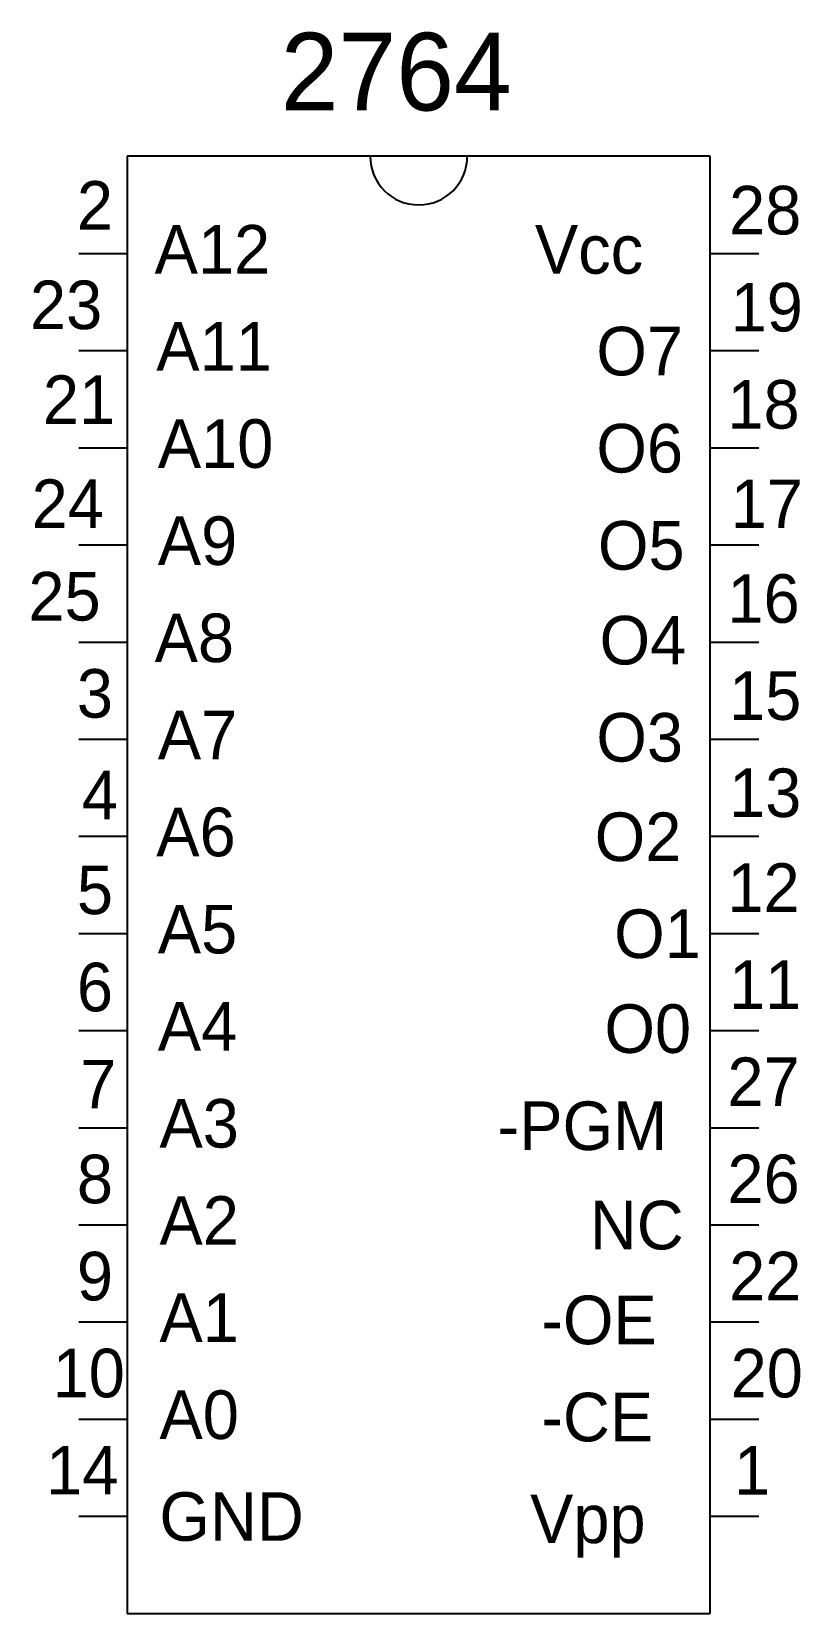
# Model space of a CAD drawing. Extents: x 6.7 to 7.49, y 3.65 to 5.28.
import ezdxf

# ---------------------------------------------------------------- set-up
doc = ezdxf.new("R2010")
doc.units = 0
doc.header["$MEASUREMENT"] = 0
doc.layers.get('0').update_dxf_attribs({"linetype": 'CONTINUOUS'})

msp = doc.modelspace()

# ---------------------------------------------------------------- linework, layer by layer
for p, q in [((7.4, 5.15), (6.8, 5.15)), ((6.8, 5.15), (6.8, 3.65)), ((7.4, 3.65), (7.4, 5.15)), ((6.75, 5.05), (6.8, 5.05)), ((7.4, 5.05), (7.45, 5.05)), ((6.75, 4.95), (6.8, 4.95)), ((7.4, 4.95), (7.45, 4.95)), ((6.75, 4.85), (6.8, 4.85)), ((7.4, 4.85), (7.45, 4.85)), ((6.75, 4.75), (6.8, 4.75)), ((7.4, 4.75), (7.45, 4.75)), ((6.75, 4.65), (6.8, 4.65)), ((7.4, 4.65), (7.45, 4.65)), ((6.75, 4.55), (6.8, 4.55)), ((7.4, 4.55), (7.45, 4.55)), ((6.75, 4.45), (6.8, 4.45)), ((7.4, 4.45), (7.45, 4.45)), ((6.75, 4.35), (6.8, 4.35)), ((7.4, 4.35), (7.45, 4.35)), ((6.75, 4.25), (6.8, 4.25)), ((7.4, 4.25), (7.45, 4.25)), ((6.75, 4.15), (6.8, 4.15)), ((7.4, 4.15), (7.45, 4.15)), ((6.75, 4.05), (6.8, 4.05)), ((7.4, 4.05), (7.45, 4.05)), ((6.75, 3.95), (6.8, 3.95)), ((7.4, 3.95), (7.45, 3.95)), ((6.75, 3.85), (6.8, 3.85)), ((7.4, 3.85), (7.45, 3.85)), ((6.75, 3.75), (6.8, 3.75)), ((7.4, 3.75), (7.45, 3.75)), ((6.8, 3.65), (7.4, 3.65))]:
    msp.add_line(p, q)
msp.add_arc((7.1, 5.15), 0.05, 180, 0)

# ---------------------------------------------------------------- texts
for s, height, p in [('2764', 0.08, (6.9579, 5.1972)), ('2', 0.05, (6.7481, 5.0745)), ('28', 0.05, (7.4195, 5.0696)), ('A12', 0.05, (6.8281, 5.0293)), ('Vcc', 0.05, (7.2196, 5.0292)), ('23', 0.05, (6.6998, 4.9721)), ('19', 0.05, (7.4211, 4.9697)), ('A11', 0.05, (6.8298, 4.9293)), ('O7', 0.05, (7.2829, 4.9245)), ('21', 0.05, (6.7131, 4.8745)), ('18', 0.05, (7.4178, 4.8697)), ('A10', 0.05, (6.8314, 4.8293)), ('O6', 0.05, (7.2829, 4.8245)), ('24', 0.05, (6.7015, 4.7674)), ('17', 0.05, (7.4211, 4.7673)), ('A9', 0.05, (6.8314, 4.7293)), ('O5', 0.05, (7.2845, 4.7245)), ('25', 0.05, (6.6982, 4.6721)), ('16', 0.05, (7.4178, 4.6698)), ('A8', 0.05, (6.8281, 4.6293)), ('O4', 0.05, (7.2862, 4.6269)), ('3', 0.05, (6.7481, 4.5721)), ('15', 0.05, (7.4195, 4.5698)), ('A7', 0.05, (6.8314, 4.5293)), ('O3', 0.05, (7.2829, 4.5269)), ('4', 0.05, (6.7531, 4.4674)), ('13', 0.05, (7.4195, 4.4698)), ('A6', 0.05, (6.8298, 4.4294)), ('O2', 0.05, (7.2812, 4.4245)), ('5', 0.05, (6.7481, 4.3698)), ('12', 0.05, (7.4178, 4.3722)), ('A5', 0.05, (6.8314, 4.3294)), ('O1', 0.05, (7.3012, 4.3247)), ('6', 0.05, (6.7481, 4.2698)), ('11', 0.05, (7.4195, 4.2722)), ('A4', 0.05, (6.8314, 4.2294)), ('O0', 0.05, (7.2912, 4.227)), ('7', 0.05, (6.7515, 4.1698)), ('27', 0.05, (7.4178, 4.1723)), ('A3', 0.05, (6.8331, 4.1295)), ('-PGM', 0.05, (7.1812, 4.127)), ('8', 0.05, (6.7481, 4.0722)), ('26', 0.05, (7.4178, 4.0723)), ('A2', 0.05, (6.8331, 4.0295)), ('NC', 0.05, (7.2762, 4.0247)), ('9', 0.05, (6.7481, 3.9722)), ('22', 0.05, (7.4195, 3.9723)), ('A1', 0.05, (6.8331, 3.9295)), ('-OE', 0.05, (7.2262, 3.9271)), ('10', 0.05, (6.7231, 3.8724)), ('20', 0.05, (7.4211, 3.8723)), ('A0', 0.05, (6.8331, 3.8295)), ('-CE', 0.05, (7.2262, 3.8271)), ('14', 0.05, (6.7165, 3.7724)), ('1', 0.05, (7.4245, 3.7723)), ('GND', 0.05, (6.8331, 3.7247)), ('Vpp', 0.05, (7.2146, 3.7223))]:
    msp.add_text(s, height=height).set_placement(p)

doc.saveas('drawing.dxf')
